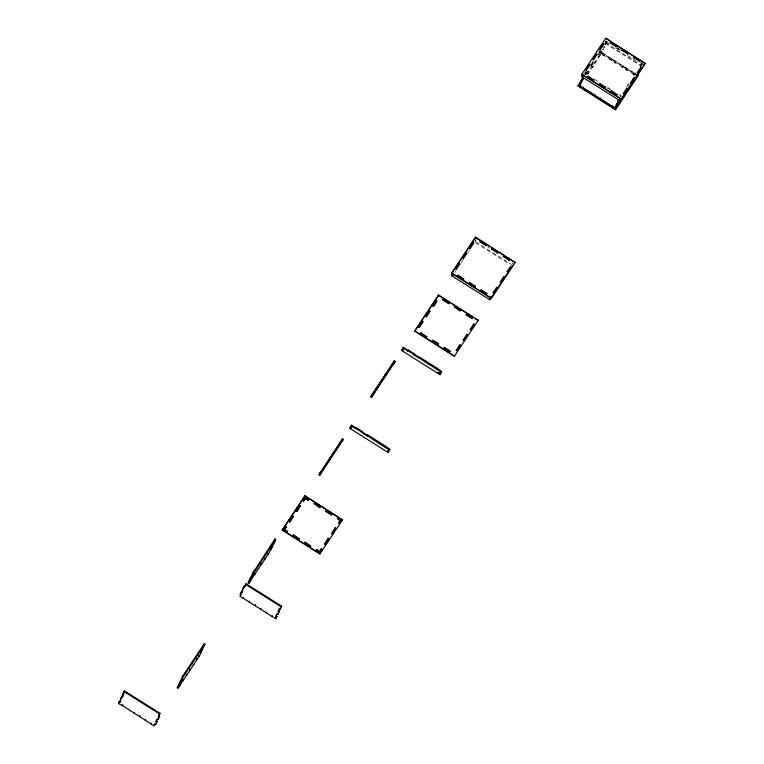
<?xml version="1.0" encoding="UTF-8"?>
<svg xmlns="http://www.w3.org/2000/svg" width="764" height="764" viewBox="0 0 764 764"><rect width="100%" height="100%" fill="white"/><g stroke="black" fill="none" stroke-linecap="round" stroke-linejoin="round"><path stroke-width="0.57" stroke-dasharray="3.82 2.86" d="M475.714 240.364L476.01 239.724M475.542 240.994L476.144 239.705L474.253 242.369M588.901 72.418L588.328 71.644L588.901 72.418L587.736 74.165M592.377 67.194L591.804 66.42L592.377 67.194C594.793 66.315 595.557 59.582 595.853 61.97M598.546 54.827L600.638 51.599L635.39 73.497M601.096 52.086L601.822 52.535L602.252 51.885L601.526 51.427L600.342 53.681L603.971 55.973L604.553 54.998L600.781 53.031L602.729 48.867L603.455 49.326L603.016 49.975L602.29 49.517M604.687 44.398L606.329 41.189L605.527 42.889M598.604 56.297L599.329 56.746L598.756 55.973M512.873 262.95L512.568 263.59L513.007 262.94M609.777 59.63C609.29 57.09 618.076 62.629 615.583 63.288L609.93 59.306M621.39 66.945C620.903 64.405 629.679 69.954 627.187 70.603L621.533 66.621M619.384 98.145L621.886 93.628M632.993 74.261L633.576 73.287L632.993 74.261L634.932 75.474M640.251 66.802L641.445 64.243L639.458 62.992M640.681 66.153L641.884 63.593L642.61 64.042L641.407 66.611M584.718 73.029L585.892 71.262M598.651 52.105L599.807 50.357M584.594 73.831L586.179 71.596M591.049 64.138L593.322 60.862M598.518 53.06L600.466 50.128M605.747 42.01L605.308 42.66L605.909 41.38L605.183 40.922M585.319 74.289L587.058 71.682M590.973 65.8L594.23 60.9M598.795 54.043L601.402 50.128M605.317 44.255L606.616 42.297L599.329 56.746M585.138 74.882L587.077 71.969M590.954 66.153L594.182 61.301M598.699 54.511L600.638 51.599M585.635 74.232L588.863 69.381M591.451 65.503L594.678 60.652M605.413 44.856L605.852 44.207L605.126 43.749M604.649 46.766L604.219 47.416L603.493 46.957M454.685 272.528L455.984 270.571M461.179 262.768L463.118 259.846M467.663 253.018L469.612 250.086M586.437 74.576L600.924 52.706L636.479 75.111M587.315 74.71L601.22 53.814L635.085 75.159M626.451 86.771L629.058 82.856M633.623 75.999L636.231 72.074M640.146 66.201L641.884 63.593M620.874 96.694L621.313 96.044L618.592 94.335M627.76 86.342L629.058 84.403M641.321 65.981L642.61 64.042M616.901 47.473L619.805 49.307M639.153 61.502L643.068 63.966M606.033 40.998L608.297 42.431M617.188 48.027L621.142 50.519M605.89 41.839L611.592 45.429M615.574 47.941L620.549 51.073M627.511 55.466L635.476 60.48M605.728 42.822L642.027 65.694M605.012 43.3L640.872 65.905M600.485 51.923L637.224 75.073M633.432 73.602L635.361 74.824M594.707 79.284L599.683 82.416M607.647 87.43L611.63 89.942M607.046 87.984L610.016 89.846M487.671 247.068L489.6 248.29M475.533 241.806L511.823 264.678M475.81 242.914L509.684 264.258"/><path stroke-width="1.15" d="M122.087 705.678L122.67 704.704L122.087 705.678L118.458 703.396L119.642 701.142L120.368 701.6L119.938 702.25L119.213 701.791M119.938 702.25L121.61 696.673L122.039 696.023L122.765 696.481L122.335 697.131L121.61 696.673M122.335 697.131L123.969 693.913L123.529 694.571L122.803 694.113L124.446 690.895L160.001 713.299L158.368 716.517L159.084 716.976L159.523 716.317L158.797 715.868M119.642 701.142L118.458 703.396M122.039 696.023L120.406 699.232M124.446 690.895L122.803 694.113M122.24 705.363L145.303 720.309L145.743 719.659M145.303 720.309L154.013 725.8L155.197 723.546L155.923 724.005L155.493 724.654L154.767 724.196L154.013 725.8M151.549 723.317L151.11 723.966M157.203 719.277L156.4 720.987L157.126 721.445L156.687 722.095L155.961 721.636L157.164 719.077L157.89 719.535L158.32 718.886L157.594 718.427M158.368 716.517L160.001 713.299M155.493 724.654L157.126 721.445M157.89 719.535L159.523 716.317M201.782 648.951L202.508 649.41L199.356 656.133L178.06 688.125L177.334 687.667L182.882 675.825L204.179 643.823L204.905 644.281L203.702 646.85L202.068 650.059L201.343 649.601M177.334 687.667L179.225 684.735L179.951 685.193M178.088 686.062L177.649 686.721L178.375 687.18L181.211 681.402L180.772 682.051L180.046 681.593L180.485 680.944M180.772 682.051L183.608 676.283L204.905 644.281M178.06 688.125L178.814 686.521L178.375 687.18M183.274 680.285L182.701 679.511M204.179 643.823L202.546 647.041L203.272 647.5M243.525 597.505L243.095 598.164L240.192 596.331L240.937 594.726L240.211 594.277L241.414 591.708L241.844 591.059L242.57 591.517L242.14 592.167L241.414 591.708M242.14 592.167L243.811 586.59L244.241 585.94L244.967 586.399L244.537 587.048L243.811 586.59M240.211 594.277L241.844 591.059M244.241 585.94L242.608 589.149M244.537 587.048L246.17 583.83L281.725 606.234L280.092 609.452L279.366 608.994L279.805 608.345L280.531 608.803L280.092 609.452M248.157 582.817L250.535 578.004L251.261 578.453L250.067 581.022L248.883 583.276L248.157 582.817L250.325 579.551L251.05 580.01L248.883 583.276M250.105 578.654L252.941 572.876L252.502 573.535L253.228 573.993L253.667 573.334L250.831 579.112L250.105 578.654L250.535 578.004M252.502 573.535L275.002 538.973L275.728 539.432L274.524 541.991L273.798 541.533L275.002 538.973M253.228 573.993L275.728 539.432M251.05 580.01L254.679 574.461L253.954 574.003M243.095 598.164L254.698 605.48L255.281 604.505M253.801 574.327L254.679 574.461M260.763 563.88L261.489 564.338L260.906 563.555M261.489 564.338L268.584 553.566L267.715 553.432M268.441 553.89L272.557 546.461L271.831 546.002L271.401 546.661L272.127 547.119L274.964 541.342L274.238 540.883L273.798 541.533M342.683 519.625L319.935 553.9L282.193 530.12L304.951 495.846L342.53 519.94L304.951 495.846M249.331 601.163L248.892 601.822M283.358 529.929L285.679 526.339L286.404 526.797L284.514 529.729L287.417 531.563L284.666 529.404L286.404 526.797M285.679 526.339L286.261 527.122M289.012 521.44L289.737 521.898L289.012 521.44L292.631 515.891L293.357 516.349L289.737 521.898M292.631 515.891L293.214 516.674M295.964 510.992L296.69 511.45L295.964 510.992L299.593 505.443L300.309 505.902L296.69 511.45M284.265 530.493L286.987 532.212L283.511 529.605M299.593 505.443L300.166 506.226M302.916 500.544L303.642 501.003L302.916 500.544L305.237 496.953L308.713 499.56L305.237 496.953M254.698 605.48L266.311 612.795L266.741 612.136M305.38 498.386L308.284 500.219L305.38 498.386L303.642 501.003M319.008 474.635L342.415 438.889L343.275 439.329L319.734 475.093L319.008 474.635L319.438 473.976L320.164 474.434L319.868 475.074L319.142 474.616L324.986 465.839M319.734 475.093L327.04 463.442L326.314 462.984L326.887 463.767L333.992 452.995L333.266 452.536L333.839 453.319L340.945 442.547L340.219 442.098L340.792 442.872L343.275 439.329M297.626 538.916L292.937 535.545L298.6 539.527M293.376 534.895L299.03 538.878L293.376 534.895L292.793 535.87M341.947 440.159L339.273 444.371M342.415 438.889L342.119 439.529L342.549 438.87M342.845 439.988L343.141 439.348M314.09 503.877L314.673 502.903L320.326 506.876L314.673 502.903M389.554 449.958L388.828 449.499L388.227 452.536L349.912 428.394L350.647 427.095L351.373 427.553L350.934 428.203L350.208 427.744M351.545 425.176L351.536 426.923L350.81 426.465L351.545 425.176L356.186 428.098L355.757 428.757L351.106 425.825M350.647 427.095L349.912 428.394M350.934 428.203L351.965 426.274M266.311 612.795L275.747 618.735L276.176 618.086M355.757 428.757L356.339 427.783L362.146 431.44L361.553 432.414L367.36 436.072L367.952 435.098L385.362 446.071L389.86 449.318L389.124 450.607L388.398 450.158L388.828 449.499M370.807 396.803L371.247 396.144L371.972 396.602L371.667 397.242L370.807 396.803L372.144 394.224L394.224 361.057L394.95 361.515L394.644 362.155L393.918 361.697L394.224 361.057M371.247 396.144L370.941 396.783L392.371 364.59M316.993 505.701L319.896 507.535L314.233 503.552M395.083 361.496L392.601 365.039L392.027 364.256L392.753 364.714L385.648 375.487L385.075 374.704L385.801 375.162L378.696 385.935L378.113 385.151L378.839 385.61L371.533 397.251L395.083 361.496L394.358 361.038L393.918 361.697M304.397 543.185L310.203 546.843L304.397 543.185L304.989 542.211L310.642 546.193L304.989 542.211M394.358 361.038L393.021 363.616L393.746 364.075M361.553 432.414L362.146 431.44M275.766 616.682L276.969 614.113L277.695 614.571L278.125 613.922L277.399 613.463L275.766 616.682L276.492 617.131L276.931 616.481L276.205 616.023M279.805 608.345L278.602 610.904L279.328 611.362L278.889 612.012L278.163 611.553L279.366 608.994M325.693 511.192L331.5 514.85L325.693 511.192L326.285 510.218L331.939 514.191L326.285 510.218M275.747 618.735L276.931 616.481M277.695 614.571L279.328 611.362M440.637 371.667L440.026 374.694L401.711 350.552L402.447 349.263L403.172 349.721L402.743 350.37L402.017 349.912L402.447 349.263M402.743 350.37L403.344 347.343L407.995 350.265L407.556 350.924L402.914 347.992L403.344 347.343M478.379 320.078L454.408 356.177L414.651 331.127L438.612 295.019L478.226 320.402L475.246 318.521M367.36 436.072L367.952 435.098M418.586 326.753L419.312 327.212L418.586 326.753L422.215 321.205L422.941 321.663L419.312 327.212M407.556 350.924L408.138 349.95L413.945 353.608L413.362 354.582L419.169 358.24L419.751 357.266L437.17 368.238L441.659 371.485L441.363 372.125L424.975 361.897L419.321 357.915L419.751 357.266M422.215 321.205L422.788 321.988M425.548 316.306L426.274 316.764L425.548 316.306L429.167 310.757L429.893 311.215L426.274 316.764M319.352 551.675L321.233 548.743L321.959 549.201L319.638 552.783L316.009 550.5L316.592 549.526L319.352 551.675L316.592 549.526M429.167 310.757L429.75 311.54M432.5 305.858L436.12 300.309C437.906 303.47 428.165 311.846 436.846 300.768M436.12 300.309L436.702 301.092M414.651 331.127L438.612 295.019M420.448 333.858L421.04 332.884L426.694 336.857L426.255 337.516L420.448 333.858L421.04 332.884M321.233 548.743L321.816 549.526M319.638 552.783L321.959 549.201M379.555 442.413L378.973 443.387L367.513 435.747M319.935 553.9L282.346 529.796M324.566 543.844L325.292 544.302L324.566 543.844L328.186 538.295L328.912 538.754L325.292 544.302M413.362 354.582L413.945 353.608M515.347 262.233L491.376 298.342L451.61 273.283L475.58 237.184L515.194 262.558L491.338 247.526M337.459 518.183C345.137 521.85 335.386 519.912 337.889 517.534L341.518 519.816L339.741 522.586M337.306 518.508L337.889 517.534M328.186 538.295L328.768 539.078M512.835 265.318L489.886 299.794L451.572 275.651L452.775 273.092M331.519 533.396L332.244 533.855L331.519 533.396L335.148 527.848L335.873 528.306L332.244 533.855M455.554 268.909L459.183 263.37L459.756 264.143M452.594 275.47L453.195 274.19M335.148 527.848L335.721 528.631M456.28 269.367L459.909 263.819M338.471 522.948L340.362 520.017M442.967 300.032L443.55 299.058L449.203 303.041L448.774 303.69L442.967 300.032L443.55 299.058M462.507 258.461L466.135 252.922L466.708 253.696M339.197 523.407L341.518 519.816M426.255 337.516L426.847 336.542M463.232 258.92L466.861 253.371M469.459 248.013L473.088 242.475L473.661 243.248M470.185 248.472L473.814 242.923M378.973 443.387L389.42 449.967M457.416 276.014L457.999 275.04L463.652 279.022M451.61 273.283L475.58 237.184M448.774 303.69L449.356 302.716M432.061 341.174L437.868 344.831L438.45 343.857L432.644 340.2L432.061 341.174L436.903 344.22M432.644 340.2L438.45 343.857M479.926 242.188L480.518 241.214L486.171 245.196M463.223 279.672L463.805 278.698M459.412 310.394L454.723 307.023L460.377 311.005M455.163 306.374L460.816 310.356L455.163 306.374L454.57 307.348M388.523 451.887L387.797 451.438L388.398 450.158M485.732 245.846L486.315 244.872M469.029 283.329L469.612 282.355L475.265 286.338M443.674 348.489L449.48 352.147L450.063 351.173L444.256 347.515L443.674 348.489L448.506 351.536M444.256 347.515L450.063 351.173M491.538 249.503L492.121 248.529L497.775 252.512M474.836 286.987L475.418 286.013M466.183 314.663L471.99 318.321L466.183 314.663L466.766 313.689L472.429 317.671L466.766 313.689M440.026 374.694L440.331 374.054L439.606 373.606L440.198 372.316L440.923 372.775L441.659 371.485M440.923 372.775L441.229 372.135M440.761 373.405L440.465 374.045L437.438 372.144M497.345 253.161L497.927 252.187M581.815 74.299L621.571 99.358L581.815 74.299L605.776 38.2L645.389 63.574L613.578 43.529M480.632 290.645L481.224 289.671L486.878 293.653M619.795 99.702L620.521 100.16L620.817 99.521L620.081 100.81L581.767 76.667L582.674 74.748M638.217 75.693L615.622 109.653L577.89 85.874L583.199 77.794M585.749 69.925L589.378 64.386L589.951 65.16M579.045 85.673L583.4 76.39M579.771 86.131L580.525 84.537L579.8 84.078L581.433 80.86L580.993 81.519L581.719 81.977L583.352 78.759M583.429 76.591L582.197 78.95L582.922 79.408M586.475 70.383L590.104 64.844M456.175 350.437L459.804 344.889L460.53 345.347L457.483 350.017M592.702 59.477L596.331 53.938L596.913 54.712M454.408 356.177L414.795 330.802M456.901 350.896L460.53 345.347M459.804 344.889L460.377 345.672M593.427 59.936L597.056 54.397M463.127 339.99L463.853 340.448L463.127 339.99L466.756 334.441L467.482 334.899L463.853 340.448M599.664 49.03L603.283 43.491L603.866 44.264M466.756 334.441L467.329 335.224M503.151 256.819L503.734 255.854L509.387 259.827M600.389 49.488L604.009 43.949M587.611 77.03L588.204 76.056L593.857 80.039M605.776 38.2L611.592 42.278M582.674 87.965L583.113 87.306M486.439 294.302L487.021 293.328M470.958 329.676L474.291 324.776L473.709 323.993L470.089 329.542L470.958 329.676L474.434 324.452M473.709 323.993L474.291 324.776M493.143 292.593L496.772 287.054L497.345 287.827M489.886 299.794L490.784 297.874M610.13 43.214L610.713 42.24L616.367 46.212M490.316 299.135L490.622 298.495L489.896 298.036M491.376 298.342L451.763 272.968M508.958 260.476L509.54 259.512M493.869 293.051L497.498 287.503M593.418 80.688L594 79.714M588.633 91.298L594.287 95.28L594.869 94.306M500.095 282.145L503.724 276.606L504.297 277.38M500.821 282.604L504.45 277.065M507.048 271.697L510.677 266.159L511.25 266.932M507.774 272.156L511.402 266.617M512.396 265.967L512.701 265.328M615.937 46.871L616.519 45.897M599.224 84.346L599.807 83.371L605.46 87.354M621.734 50.529L622.326 49.555L627.979 53.528M605.031 88.003L605.613 87.029M627.54 54.187L628.123 53.213M610.837 91.661L611.42 90.687L617.073 94.669M633.346 57.844L633.929 56.87L639.583 60.843M616.644 95.319L617.226 94.354M612.136 105.604L611.697 106.253L615.326 108.536L616.51 106.282L616.08 106.941L615.354 106.483L616.987 103.264M618.553 99.654L617.751 101.364L618.477 101.813L618.916 101.163L617.274 104.381L616.548 103.923M615.326 108.536L619.279 100.113M620.253 98.432L619.661 99.712L620.387 100.17M617.503 105.27L616.93 104.496M615.622 109.653L578.033 85.549M620.081 100.81L621.285 98.25M623.338 93.609L626.967 88.07L627.54 88.844M620.979 100.046L620.406 99.272M639.153 61.502L639.735 60.528M624.064 94.067L627.693 88.528M630.29 83.161L633.919 77.622L634.492 78.396M627.932 89.608L627.359 88.825M631.016 83.62L634.645 78.081M637.243 72.714L640.872 67.175L641.445 67.948M634.884 79.16L634.311 78.377M637.969 73.172L641.598 67.633M637.061 75.894L636.479 75.111M638.609 72.58L637.377 74.939M133.7 712.993L134.13 712.344M139.65 716.336L140.089 715.687L139.506 716.651M581.767 76.667L582.502 75.378L582.072 76.028L582.798 76.486L583.83 74.547M202.068 650.059L202.508 649.41M246.17 583.83L245.741 584.489L281.295 606.893L281.725 606.234M350.81 426.465L351.239 425.815M402.618 348.632L403.048 347.983M179.807 683.866L180.963 682.118M282.193 530.12L304.798 496.17M326.285 463.891L337.325 447.303M401.711 350.552L402.151 349.902M451.572 275.651L452.011 274.992M577.89 85.874L582.407 79.084M274.524 541.991L274.964 541.342M403.344 349.091L403.774 348.441M580.831 82.904L579.198 85.358L615.478 108.221L628.084 89.283M155.961 721.636L156.4 720.987M250.831 579.112L251.261 578.453M272.127 547.119L272.557 546.461M580.525 84.537L580.955 83.878L580.229 83.419M261.632 564.013L254.527 574.786M289.881 521.573L293.357 516.349M296.833 511.126L300.309 505.902M303.795 500.678L305.533 498.071M419.465 326.887L422.941 321.663M426.417 316.439L429.893 311.215M240.192 596.331L240.622 595.681M286.987 532.212L287.57 531.238M308.284 500.219L308.866 499.245M298.743 539.203L299.182 538.553M319.896 507.535L320.479 506.561M260.505 609.137L261.087 608.163M373.166 439.73L373.749 438.756M424.975 361.897L425.558 360.923M600.676 97.964L600.093 98.938L604.926 101.984M460.53 310.681L460.969 310.031M310.203 546.843L310.795 545.868M331.5 514.85L332.082 513.876M430.781 365.555L431.364 364.581M384.779 447.045L385.362 446.071M436.578 369.213L437.17 368.238M272.118 616.452L272.547 615.794M316.009 550.5L316.449 549.851M471.99 318.321L472.572 317.346M278.163 611.553L278.602 610.904M620.979 98.89L621.418 98.241M643.498 65.064L643.928 64.415M622.469 97.229L625.716 92.349M627.015 90.4L630.262 85.52M631.561 83.572L634.158 79.666M636.106 76.744L638.704 72.838M640.652 69.916L642.6 66.984M325.435 543.978L328.912 538.754M332.397 533.53L335.873 528.306M628.657 88.414L637.205 75.569M621.571 99.358L645.542 63.259M387.797 451.438L388.227 450.779M439.606 373.606L440.035 372.947M389.124 450.607L389.86 449.318M388.227 452.536L388.952 451.237M464.006 340.123L467.482 334.899M610.274 42.889L616.08 46.547M621.886 50.204L627.693 53.862M633.499 57.52L639.306 61.177M599.807 48.715L600.533 49.173M637.396 72.399L638.121 72.857M592.854 59.162L593.58 59.621M630.443 82.846L631.169 83.305M585.902 69.61L586.628 70.068M623.491 93.294L624.217 93.752M587.764 76.715L593.571 80.373M599.377 84.03L605.183 87.688M610.98 91.346L616.787 95.003M475.428 237.499L489.342 246.275M480.078 241.873L485.885 245.531M491.691 249.188L497.498 252.846M503.295 256.503L509.101 260.161M469.612 247.698L470.337 248.147M507.2 271.382L507.926 271.841M462.659 258.146L463.385 258.595M500.248 281.83L500.974 282.288M455.707 268.584L456.433 269.043M493.286 292.278L494.012 292.727M457.569 275.699L463.376 279.357M469.172 283.014L474.979 286.672M480.785 290.33L486.592 293.987M491.223 297.215L490.498 296.757L490.058 297.416L489.457 298.695L490.182 299.154M453.033 274.811L452.307 274.352L451.868 275.011L452.737 275.451M438.469 295.343L450.397 302.859M452.383 304.11L473.26 317.27M443.397 299.383L449.203 303.041M443.11 299.708L448.917 303.365M432.644 305.533L433.369 305.992M456.328 350.113L457.053 350.571M420.888 333.199L426.694 336.857M420.601 333.534L426.407 337.191M413.801 353.923L419.598 357.581M407.709 350.6L413.515 354.257M393.756 362.327L394.482 362.776M393.326 362.976L394.052 363.435M388.551 369.48L389.277 369.938M388.398 369.805L389.124 370.263M381.599 379.928L382.325 380.386M381.446 380.252L382.172 380.711M374.637 390.375L375.363 390.834M374.494 390.7L375.219 391.158M372.144 394.224L372.87 394.682M371.848 394.864L372.574 395.322M371.409 395.523L372.135 395.972M361.993 431.755L367.799 435.413M355.9 428.432L361.706 432.09M341.518 440.809L342.243 441.267M336.743 447.312L337.468 447.771M336.59 447.637L337.316 448.096M329.79 457.76L330.516 458.219M329.637 458.085L330.363 458.543M322.838 468.208L323.564 468.666M322.685 468.533L323.411 468.991M320.336 472.056L321.061 472.515M320.04 472.696L320.765 473.155M319.6 473.355L320.326 473.804M337.745 517.849L341.365 520.141M338.624 522.624L339.35 523.082M316.162 550.185L319.791 552.467M273.034 543.443L273.76 543.901M270.637 548.562L271.363 549.02M264.382 558.331L265.108 558.79M264.239 558.656L264.965 559.114M253.705 570.966L254.431 571.424M251.738 575.435L252.464 575.894M251.308 576.094L252.034 576.553M249.341 580.564L250.067 581.022M248.902 581.213L249.627 581.671M240.65 593.618L241.376 594.077M200.579 651.511L201.304 651.969M198.63 655.674L199.356 656.133M196.606 658.616L197.188 659.389L196.463 658.94M192.977 664.164L193.703 664.613M189.653 669.063L190.226 669.837L189.501 669.388M186.903 674.746L186.177 674.287L186.75 675.061M182.882 675.825L183.608 676.283M181.689 678.384L182.415 678.843M181.249 679.034L181.975 679.492M179.282 683.503L180.008 683.961M178.852 684.162L179.578 684.611M179.072 685.06L179.798 685.509M124.007 691.554L159.561 713.958"/></g></svg>
